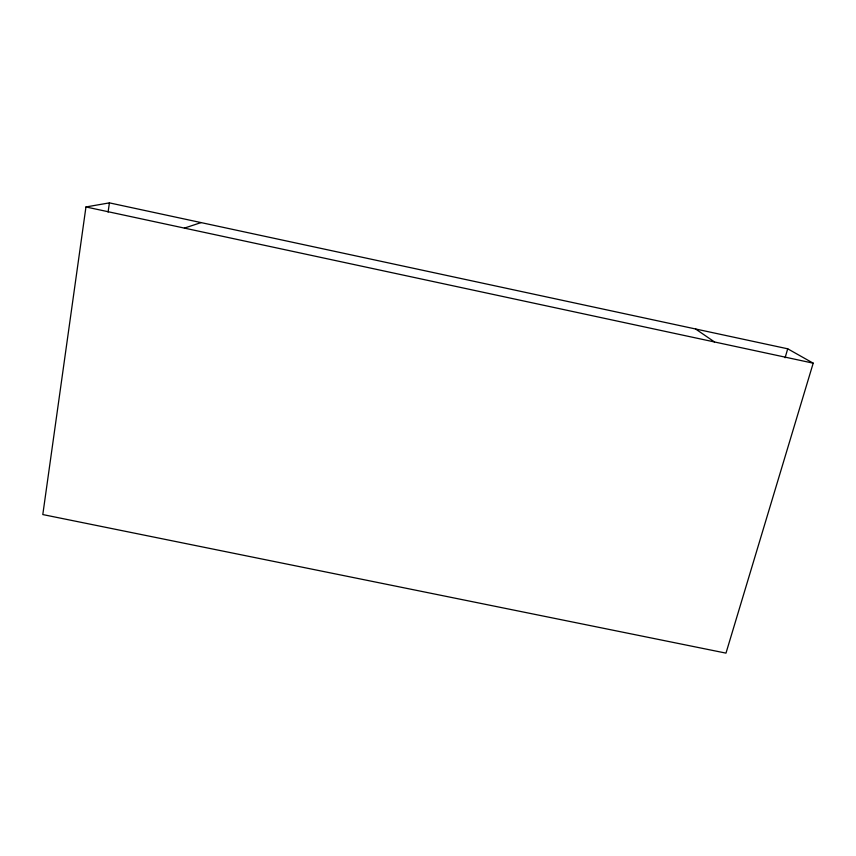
<?xml version="1.0" encoding="UTF-8"?>
<svg xmlns="http://www.w3.org/2000/svg" width="856" height="856" viewBox="0 0 856 856"><rect width="100%" height="100%" fill="white"/><g stroke="black" fill="none" stroke-linecap="round" stroke-linejoin="round"><path stroke-width="1.28" d="M85.953 206.959L42.8 514.563L725.984 653.128L813.2 363.169L787.723 348.809L109.418 202.872L85.953 206.959L813.2 363.169M108.081 212.095L109.418 202.872M785.091 357.765L787.723 348.809M184.415 228.103L201.096 222.592M695.553 328.971L714.546 341.983"/></g></svg>
